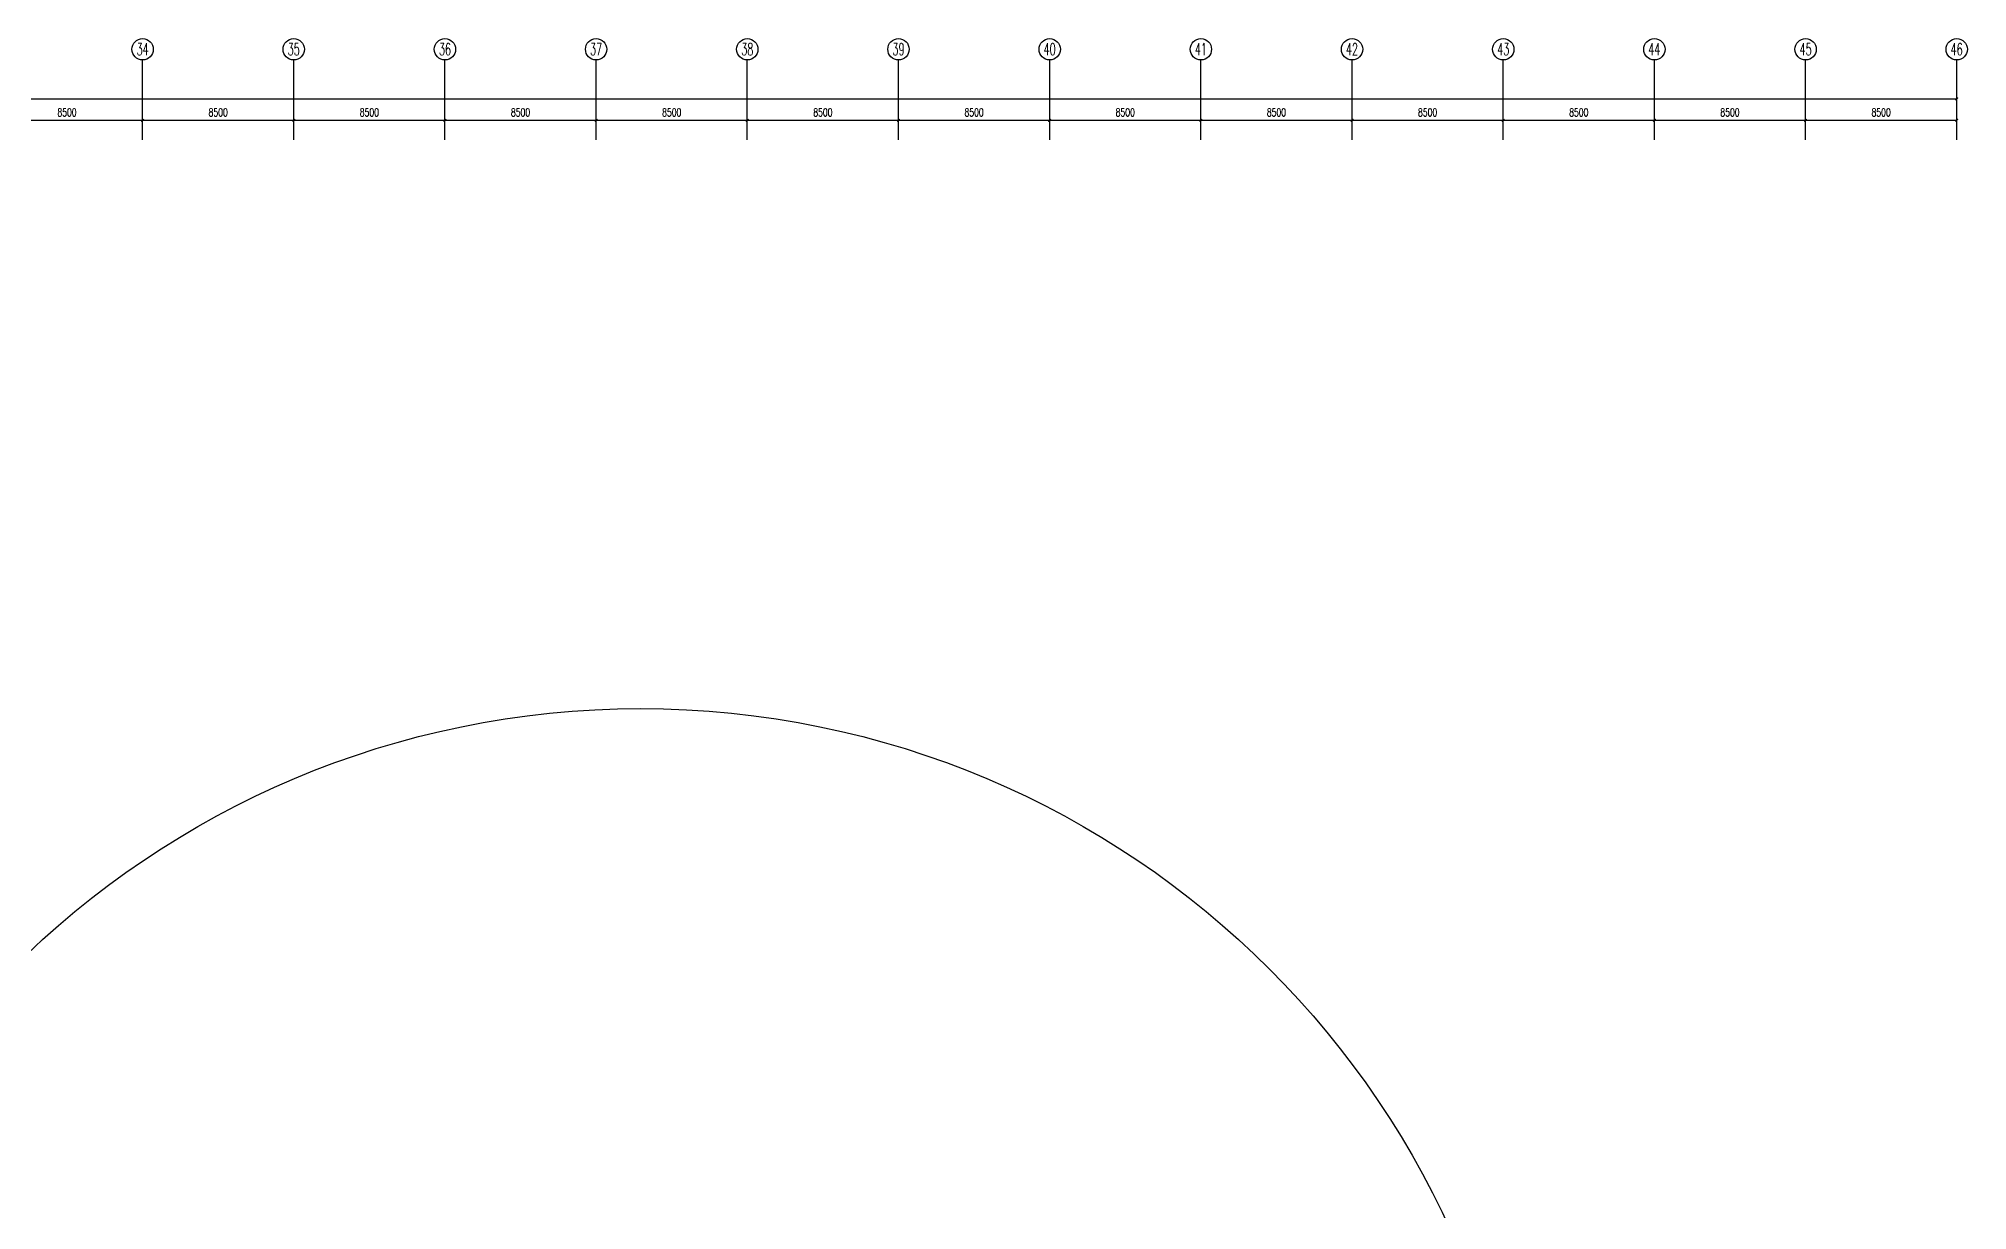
# Model space of a CAD drawing. Extents: x 0 to 3879896, y -114000 to 391286.
# Drawn here: x 2166973 to 2275421, y 324171 to 390086 of the extents above; entities that cross this region are included whole.
import ezdxf
from ezdxf.enums import TextEntityAlignment as Align

# ---------------------------------------------------------------- set-up
doc = ezdxf.new("R2010")
doc.units = 0
doc.header["$LTSCALE"] = 1000
doc.header["$MEASUREMENT"] = 0
doc.layers.get('0').update_dxf_attribs({"linetype": 'CONTINUOUS'})
doc.layers.get('Defpoints').update_dxf_attribs({"linetype": 'CONTINUOUS'})
for name, color, linetype in [('AXIS', 3, 'CONTINUOUS'), ('AXIS_TEXT', 7, 'CONTINUOUS'), ('T-METER DATA', 150, 'C_LINE')]:
    doc.layers.add(name, color=color, linetype=linetype)
doc.styles.add('_TCH_AXIS', font='COMPLEX', dxfattribs={"bigfont": 'GBCBIG'})
doc.styles.add('DIM_FONT', font='SIMPLEX', dxfattribs={"width": 0.7, "bigfont": 'GBCBIG'})
doc.styles.get("Standard").update_dxf_attribs({"font": 'GBENOR', "bigfont": 'GBCBIG'})
doc.linetypes.add('C_LINE', pattern='A,25.7,-2.08,["C",Standard,S=2.54,R=0,X=-0.54,Y=-1.27],-2.35', length=30.13)
doc.dimstyles.new('DIMN', dxfattribs={"dimscale": 1.5, "dimtxt": 300, "dimasz": 100, "dimexe": 250, "dimexo": 300, "dimgap": 150, "dimtad": 1, "dimdec": 0, "dimzin": 0, "dimdsep": 46, "dimtxsty": 'DIM_FONT', "dimblk": 'ARCHTICK', "dimcen": 0.09, "dimclrt": 7, "dimazin": 2, "dimtfac": 1, "dimtdec": 0, "dimtix": 1, "dimtmove": 2, "dimatfit": 3, "dimldrblk": 'ARCHTICK', "dimfxl": 1, "dimtolj": 1, "dimtzin": 0, "dimarcsym": 0})

# ---------------------------------------------------------------- blocks, each defined once
blk = doc.blocks.new('_ArchTick')
at = {"color": 0, "linetype": 'ByBlock', "const_width": 0.4}
blk.add_lwpolyline([(-0.5, -0.5), (0.5, 0.5)], dxfattribs=at)
blk = doc.blocks.new('*D527')
at = {"layer": 'AXIS', "color": 0, "lineweight": -2}
for p, q in [((1886471, 384836), (1886471, 387061)), ((2274821, 386686), (1886471, 386686)), ((2274821, 384836), (2274821, 387061))]:
    blk.add_line(p, q, dxfattribs=at)
at = {"layer": 'Defpoints', "color": 0, "transparency": 16777216}
for p in [(1886471, 386686), (1886471, 384386), (2274821, 384386)]:
    blk.add_point(p, dxfattribs=at)
at = {"layer": 'AXIS', "color": 0, "lineweight": -2, "xscale": 150, "yscale": 150, "zscale": 150, "rotation": 180}
blk.add_blockref('_ArchTick', (1886471, 386686), dxfattribs=at)
at = {"layer": 'AXIS', "color": 0, "lineweight": -2, "xscale": 150, "yscale": 150, "zscale": 150}
blk.add_blockref('_ArchTick', (2274821, 386686), dxfattribs=at)
at = {"layer": 'AXIS', "color": 7, "insert": (2113321, 387136), "char_height": 450, "attachment_point": 5, "style": 'DIM_FONT'}
blk.add_mtext('\\A1;388350', dxfattribs=at)
blk = doc.blocks.new('*D562')
at = {"layer": 'AXIS', "color": 0, "lineweight": -2}
for p, q in [((2164321, 384836), (2164321, 385861)), ((2172821, 385486), (2164321, 385486)), ((2172821, 384836), (2172821, 385861))]:
    blk.add_line(p, q, dxfattribs=at)
at = {"layer": 'Defpoints', "color": 0, "transparency": 16777216}
for p in [(2164321, 385486), (2164321, 384386), (2172821, 384386)]:
    blk.add_point(p, dxfattribs=at)
at = {"layer": 'AXIS', "color": 0, "lineweight": -2, "xscale": 150, "yscale": 150, "zscale": 150, "rotation": 180}
blk.add_blockref('_ArchTick', (2164321, 385486), dxfattribs=at)
at = {"layer": 'AXIS', "color": 0, "lineweight": -2, "xscale": 150, "yscale": 150, "zscale": 150}
blk.add_blockref('_ArchTick', (2172821, 385486), dxfattribs=at)
at = {"layer": 'AXIS', "color": 7, "insert": (2168571, 385936), "char_height": 450, "attachment_point": 5, "style": 'DIM_FONT'}
blk.add_mtext('\\A1;8500', dxfattribs=at)
blk = doc.blocks.new('*D563')
at = {"layer": 'AXIS', "color": 0, "lineweight": -2}
for p, q in [((2172821, 384836), (2172821, 385861)), ((2181321, 385486), (2172821, 385486)), ((2181321, 384836), (2181321, 385861))]:
    blk.add_line(p, q, dxfattribs=at)
at = {"layer": 'Defpoints', "color": 0, "transparency": 16777216}
for p in [(2172821, 385486), (2172821, 384386), (2181321, 384386)]:
    blk.add_point(p, dxfattribs=at)
at = {"layer": 'AXIS', "color": 0, "lineweight": -2, "xscale": 150, "yscale": 150, "zscale": 150, "rotation": 180}
blk.add_blockref('_ArchTick', (2172821, 385486), dxfattribs=at)
at = {"layer": 'AXIS', "color": 0, "lineweight": -2, "xscale": 150, "yscale": 150, "zscale": 150}
blk.add_blockref('_ArchTick', (2181321, 385486), dxfattribs=at)
at = {"layer": 'AXIS', "color": 7, "insert": (2177071, 385936), "char_height": 450, "attachment_point": 5, "style": 'DIM_FONT'}
blk.add_mtext('\\A1;8500', dxfattribs=at)
blk = doc.blocks.new('*D564')
at = {"layer": 'AXIS', "color": 0, "lineweight": -2}
for p, q in [((2181321, 384836), (2181321, 385861)), ((2189821, 385486), (2181321, 385486)), ((2189821, 384836), (2189821, 385861))]:
    blk.add_line(p, q, dxfattribs=at)
at = {"layer": 'Defpoints', "color": 0, "transparency": 16777216}
for p in [(2181321, 385486), (2181321, 384386), (2189821, 384386)]:
    blk.add_point(p, dxfattribs=at)
at = {"layer": 'AXIS', "color": 0, "lineweight": -2, "xscale": 150, "yscale": 150, "zscale": 150, "rotation": 180}
blk.add_blockref('_ArchTick', (2181321, 385486), dxfattribs=at)
at = {"layer": 'AXIS', "color": 0, "lineweight": -2, "xscale": 150, "yscale": 150, "zscale": 150}
blk.add_blockref('_ArchTick', (2189821, 385486), dxfattribs=at)
at = {"layer": 'AXIS', "color": 7, "insert": (2185571, 385936), "char_height": 450, "attachment_point": 5, "style": 'DIM_FONT'}
blk.add_mtext('\\A1;8500', dxfattribs=at)
blk = doc.blocks.new('*D565')
at = {"layer": 'AXIS', "color": 0, "lineweight": -2}
for p, q in [((2189821, 384836), (2189821, 385861)), ((2198321, 385486), (2189821, 385486)), ((2198321, 384836), (2198321, 385861))]:
    blk.add_line(p, q, dxfattribs=at)
at = {"layer": 'Defpoints', "color": 0, "transparency": 16777216}
for p in [(2189821, 385486), (2189821, 384386), (2198321, 384386)]:
    blk.add_point(p, dxfattribs=at)
at = {"layer": 'AXIS', "color": 0, "lineweight": -2, "xscale": 150, "yscale": 150, "zscale": 150, "rotation": 180}
blk.add_blockref('_ArchTick', (2189821, 385486), dxfattribs=at)
at = {"layer": 'AXIS', "color": 0, "lineweight": -2, "xscale": 150, "yscale": 150, "zscale": 150}
blk.add_blockref('_ArchTick', (2198321, 385486), dxfattribs=at)
at = {"layer": 'AXIS', "color": 7, "insert": (2194071, 385936), "char_height": 450, "attachment_point": 5, "style": 'DIM_FONT'}
blk.add_mtext('\\A1;8500', dxfattribs=at)
blk = doc.blocks.new('*D566')
at = {"layer": 'AXIS', "color": 0, "lineweight": -2}
for p, q in [((2198321, 384836), (2198321, 385861)), ((2206821, 385486), (2198321, 385486)), ((2206821, 384836), (2206821, 385861))]:
    blk.add_line(p, q, dxfattribs=at)
at = {"layer": 'Defpoints', "color": 0, "transparency": 16777216}
for p in [(2198321, 385486), (2198321, 384386), (2206821, 384386)]:
    blk.add_point(p, dxfattribs=at)
at = {"layer": 'AXIS', "color": 0, "lineweight": -2, "xscale": 150, "yscale": 150, "zscale": 150, "rotation": 180}
blk.add_blockref('_ArchTick', (2198321, 385486), dxfattribs=at)
at = {"layer": 'AXIS', "color": 0, "lineweight": -2, "xscale": 150, "yscale": 150, "zscale": 150}
blk.add_blockref('_ArchTick', (2206821, 385486), dxfattribs=at)
at = {"layer": 'AXIS', "color": 7, "insert": (2202571, 385936), "char_height": 450, "attachment_point": 5, "style": 'DIM_FONT'}
blk.add_mtext('\\A1;8500', dxfattribs=at)
blk = doc.blocks.new('*D567')
at = {"layer": 'AXIS', "color": 0, "lineweight": -2}
for p, q in [((2206821, 384836), (2206821, 385861)), ((2215321, 385486), (2206821, 385486)), ((2215321, 384836), (2215321, 385861))]:
    blk.add_line(p, q, dxfattribs=at)
at = {"layer": 'Defpoints', "color": 0, "transparency": 16777216}
for p in [(2206821, 385486), (2206821, 384386), (2215321, 384386)]:
    blk.add_point(p, dxfattribs=at)
at = {"layer": 'AXIS', "color": 0, "lineweight": -2, "xscale": 150, "yscale": 150, "zscale": 150, "rotation": 180}
blk.add_blockref('_ArchTick', (2206821, 385486), dxfattribs=at)
at = {"layer": 'AXIS', "color": 0, "lineweight": -2, "xscale": 150, "yscale": 150, "zscale": 150}
blk.add_blockref('_ArchTick', (2215321, 385486), dxfattribs=at)
at = {"layer": 'AXIS', "color": 7, "insert": (2211071, 385936), "char_height": 450, "attachment_point": 5, "style": 'DIM_FONT'}
blk.add_mtext('\\A1;8500', dxfattribs=at)
blk = doc.blocks.new('*D568')
at = {"layer": 'AXIS', "color": 0, "lineweight": -2}
for p, q in [((2215321, 384836), (2215321, 385861)), ((2223821, 385486), (2215321, 385486)), ((2223821, 384836), (2223821, 385861))]:
    blk.add_line(p, q, dxfattribs=at)
at = {"layer": 'Defpoints', "color": 0, "transparency": 16777216}
for p in [(2215321, 385486), (2215321, 384386), (2223821, 384386)]:
    blk.add_point(p, dxfattribs=at)
at = {"layer": 'AXIS', "color": 0, "lineweight": -2, "xscale": 150, "yscale": 150, "zscale": 150, "rotation": 180}
blk.add_blockref('_ArchTick', (2215321, 385486), dxfattribs=at)
at = {"layer": 'AXIS', "color": 0, "lineweight": -2, "xscale": 150, "yscale": 150, "zscale": 150}
blk.add_blockref('_ArchTick', (2223821, 385486), dxfattribs=at)
at = {"layer": 'AXIS', "color": 7, "insert": (2219571, 385936), "char_height": 450, "attachment_point": 5, "style": 'DIM_FONT'}
blk.add_mtext('\\A1;8500', dxfattribs=at)
blk = doc.blocks.new('*D569')
at = {"layer": 'AXIS', "color": 0, "lineweight": -2}
for p, q in [((2223821, 384836), (2223821, 385861)), ((2232321, 385486), (2223821, 385486)), ((2232321, 384836), (2232321, 385861))]:
    blk.add_line(p, q, dxfattribs=at)
at = {"layer": 'Defpoints', "color": 0, "transparency": 16777216}
for p in [(2223821, 385486), (2223821, 384386), (2232321, 384386)]:
    blk.add_point(p, dxfattribs=at)
at = {"layer": 'AXIS', "color": 0, "lineweight": -2, "xscale": 150, "yscale": 150, "zscale": 150, "rotation": 180}
blk.add_blockref('_ArchTick', (2223821, 385486), dxfattribs=at)
at = {"layer": 'AXIS', "color": 0, "lineweight": -2, "xscale": 150, "yscale": 150, "zscale": 150}
blk.add_blockref('_ArchTick', (2232321, 385486), dxfattribs=at)
at = {"layer": 'AXIS', "color": 7, "insert": (2228071, 385936), "char_height": 450, "attachment_point": 5, "style": 'DIM_FONT'}
blk.add_mtext('\\A1;8500', dxfattribs=at)
blk = doc.blocks.new('*D570')
at = {"layer": 'AXIS', "color": 0, "lineweight": -2}
for p, q in [((2232321, 384836), (2232321, 385861)), ((2240821, 385486), (2232321, 385486)), ((2240821, 384836), (2240821, 385861))]:
    blk.add_line(p, q, dxfattribs=at)
at = {"layer": 'Defpoints', "color": 0, "transparency": 16777216}
for p in [(2232321, 385486), (2232321, 384386), (2240821, 384386)]:
    blk.add_point(p, dxfattribs=at)
at = {"layer": 'AXIS', "color": 0, "lineweight": -2, "xscale": 150, "yscale": 150, "zscale": 150, "rotation": 180}
blk.add_blockref('_ArchTick', (2232321, 385486), dxfattribs=at)
at = {"layer": 'AXIS', "color": 0, "lineweight": -2, "xscale": 150, "yscale": 150, "zscale": 150}
blk.add_blockref('_ArchTick', (2240821, 385486), dxfattribs=at)
at = {"layer": 'AXIS', "color": 7, "insert": (2236571, 385936), "char_height": 450, "attachment_point": 5, "style": 'DIM_FONT'}
blk.add_mtext('\\A1;8500', dxfattribs=at)
blk = doc.blocks.new('*D571')
at = {"layer": 'AXIS', "color": 0, "lineweight": -2}
for p, q in [((2240821, 384836), (2240821, 385861)), ((2249321, 385486), (2240821, 385486)), ((2249321, 384836), (2249321, 385861))]:
    blk.add_line(p, q, dxfattribs=at)
at = {"layer": 'Defpoints', "color": 0, "transparency": 16777216}
for p in [(2240821, 385486), (2240821, 384386), (2249321, 384386)]:
    blk.add_point(p, dxfattribs=at)
at = {"layer": 'AXIS', "color": 0, "lineweight": -2, "xscale": 150, "yscale": 150, "zscale": 150, "rotation": 180}
blk.add_blockref('_ArchTick', (2240821, 385486), dxfattribs=at)
at = {"layer": 'AXIS', "color": 0, "lineweight": -2, "xscale": 150, "yscale": 150, "zscale": 150}
blk.add_blockref('_ArchTick', (2249321, 385486), dxfattribs=at)
at = {"layer": 'AXIS', "color": 7, "insert": (2245071, 385936), "char_height": 450, "attachment_point": 5, "style": 'DIM_FONT'}
blk.add_mtext('\\A1;8500', dxfattribs=at)
blk = doc.blocks.new('*D572')
at = {"layer": 'AXIS', "color": 0, "lineweight": -2}
for p, q in [((2249321, 384836), (2249321, 385861)), ((2257821, 385486), (2249321, 385486)), ((2257821, 384836), (2257821, 385861))]:
    blk.add_line(p, q, dxfattribs=at)
at = {"layer": 'Defpoints', "color": 0, "transparency": 16777216}
for p in [(2249321, 385486), (2249321, 384386), (2257821, 384386)]:
    blk.add_point(p, dxfattribs=at)
at = {"layer": 'AXIS', "color": 0, "lineweight": -2, "xscale": 150, "yscale": 150, "zscale": 150, "rotation": 180}
blk.add_blockref('_ArchTick', (2249321, 385486), dxfattribs=at)
at = {"layer": 'AXIS', "color": 0, "lineweight": -2, "xscale": 150, "yscale": 150, "zscale": 150}
blk.add_blockref('_ArchTick', (2257821, 385486), dxfattribs=at)
at = {"layer": 'AXIS', "color": 7, "insert": (2253571, 385936), "char_height": 450, "attachment_point": 5, "style": 'DIM_FONT'}
blk.add_mtext('\\A1;8500', dxfattribs=at)
blk = doc.blocks.new('*D573')
at = {"layer": 'AXIS', "color": 0, "lineweight": -2}
for p, q in [((2257821, 384836), (2257821, 385861)), ((2266321, 385486), (2257821, 385486)), ((2266321, 384836), (2266321, 385861))]:
    blk.add_line(p, q, dxfattribs=at)
at = {"layer": 'Defpoints', "color": 0, "transparency": 16777216}
for p in [(2257821, 385486), (2257821, 384386), (2266321, 384386)]:
    blk.add_point(p, dxfattribs=at)
at = {"layer": 'AXIS', "color": 0, "lineweight": -2, "xscale": 150, "yscale": 150, "zscale": 150, "rotation": 180}
blk.add_blockref('_ArchTick', (2257821, 385486), dxfattribs=at)
at = {"layer": 'AXIS', "color": 0, "lineweight": -2, "xscale": 150, "yscale": 150, "zscale": 150}
blk.add_blockref('_ArchTick', (2266321, 385486), dxfattribs=at)
at = {"layer": 'AXIS', "color": 7, "insert": (2262071, 385936), "char_height": 450, "attachment_point": 5, "style": 'DIM_FONT'}
blk.add_mtext('\\A1;8500', dxfattribs=at)
blk = doc.blocks.new('*D574')
at = {"layer": 'AXIS', "color": 0, "lineweight": -2}
for p, q in [((2266321, 384836), (2266321, 385861)), ((2274821, 385486), (2266321, 385486)), ((2274821, 384836), (2274821, 385861))]:
    blk.add_line(p, q, dxfattribs=at)
at = {"layer": 'Defpoints', "color": 0, "transparency": 16777216}
for p in [(2266321, 385486), (2266321, 384386), (2274821, 384386)]:
    blk.add_point(p, dxfattribs=at)
at = {"layer": 'AXIS', "color": 0, "lineweight": -2, "xscale": 150, "yscale": 150, "zscale": 150, "rotation": 180}
blk.add_blockref('_ArchTick', (2266321, 385486), dxfattribs=at)
at = {"layer": 'AXIS', "color": 0, "lineweight": -2, "xscale": 150, "yscale": 150, "zscale": 150}
blk.add_blockref('_ArchTick', (2274821, 385486), dxfattribs=at)
at = {"layer": 'AXIS', "color": 7, "insert": (2270571, 385936), "char_height": 450, "attachment_point": 5, "style": 'DIM_FONT'}
blk.add_mtext('\\A1;8500', dxfattribs=at)

msp = doc.modelspace()

# ---------------------------------------------------------------- linework, layer by layer
at = {"layer": 'AXIS'}
for p, q in [((2172821.4, 384386), (2172821.4, 388886)), ((2181321.4, 384386), (2181321.4, 388886)), ((2189821.4, 384386), (2189821.4, 388886)), ((2198321.4, 384386), (2198321.4, 388886)), ((2206821.4, 384386), (2206821.4, 388886)), ((2215321.4, 384386), (2215321.4, 388886)), ((2223821.4, 384386), (2223821.4, 388886)), ((2232321.4, 384386), (2232321.4, 388886)), ((2240821.4, 384386), (2240821.4, 388886)), ((2249321.4, 384386), (2249321.4, 388886)), ((2257821.4, 384386), (2257821.4, 388886)), ((2266321.4, 384386), (2266321.4, 388886)), ((2274821.4, 384386), (2274821.4, 388886))]:
    msp.add_line(p, q, dxfattribs=at)
for centre in [(2172821.4, 389486), (2181321.4, 389486), (2189821.4, 389486), (2198321.4, 389486), (2206821.4, 389486), (2215321.4, 389486), (2223821.4, 389486), (2232321.4, 389486), (2240821.4, 389486), (2249321.4, 389486), (2257821.4, 389486), (2266321.4, 389486), (2274821.4, 389486)]:
    msp.add_circle(centre, 600, dxfattribs=at)
at = {"layer": 'T-METER DATA', "color": 1, "linetype": 'ByBlock'}
msp.add_circle((2200820.3, 302395.7), 50000, dxfattribs=at)

# ---------------------------------------------------------------- texts
at = {"layer": 'AXIS_TEXT', "style": '_TCH_AXIS'}
for s, width, p, p2 in [('34', 0.6, (2172482, 389146.6), (2173160.9, 389146.6)), ('35', 0.636364, (2180982, 389146.6), (2181660.9, 389146.6)), ('36', 0.636364, (2189482, 389146.6), (2190160.9, 389146.6)), ('37', 0.636364, (2197982, 389146.6), (2198660.9, 389146.6)), ('38', 0.636364, (2206482, 389146.6), (2207160.9, 389146.6)), ('39', 0.636364, (2214982, 389146.6), (2215660.9, 389146.6)), ('40', 0.6, (2223482, 389146.6), (2224160.9, 389146.6)), ('41', 0.7, (2231982, 389146.6), (2232660.9, 389146.6)), ('42', 0.6, (2240482, 389146.6), (2241160.9, 389146.6)), ('43', 0.6, (2248982, 389146.6), (2249660.9, 389146.6)), ('44', 0.567568, (2257482, 389146.6), (2258160.9, 389146.6)), ('45', 0.6, (2265982, 389146.6), (2266660.9, 389146.6)), ('46', 0.6, (2274482, 389146.6), (2275160.9, 389146.6))]:
    msp.add_text(s, height=678.82, dxfattribs=dict(at, width=width)).set_placement(p, p2, align=Align.FIT)

# ---------------------------------------------------------------- dimensions: what is measured, and where the dimension line sits
at = {"layer": 'AXIS'}
for base, p1, p2, picture, middle in [((1886471.4, 386686), (2274821.4, 384386), (1886471.4, 384386), '*D527', (2113321.4, 387136)), ((2164321.4, 385486), (2172821.4, 384386), (2164321.4, 384386), '*D562', (2168571.4, 385936)), ((2172821.4, 385486), (2181321.4, 384386), (2172821.4, 384386), '*D563', (2177071.4, 385936)), ((2181321.4, 385486), (2189821.4, 384386), (2181321.4, 384386), '*D564', (2185571.4, 385936)), ((2189821.4, 385486), (2198321.4, 384386), (2189821.4, 384386), '*D565', (2194071.4, 385936)), ((2198321.4, 385486), (2206821.4, 384386), (2198321.4, 384386), '*D566', (2202571.4, 385936)), ((2206821.4, 385486), (2215321.4, 384386), (2206821.4, 384386), '*D567', (2211071.4, 385936)), ((2215321.4, 385486), (2223821.4, 384386), (2215321.4, 384386), '*D568', (2219571.4, 385936)), ((2223821.4, 385486), (2232321.4, 384386), (2223821.4, 384386), '*D569', (2228071.4, 385936)), ((2232321.4, 385486), (2240821.4, 384386), (2232321.4, 384386), '*D570', (2236571.4, 385936)), ((2240821.4, 385486), (2249321.4, 384386), (2240821.4, 384386), '*D571', (2245071.4, 385936)), ((2249321.4, 385486), (2257821.4, 384386), (2249321.4, 384386), '*D572', (2253571.4, 385936)), ((2257821.4, 385486), (2266321.4, 384386), (2257821.4, 384386), '*D573', (2262071.4, 385936)), ((2266321.4, 385486), (2274821.4, 384386), (2266321.4, 384386), '*D574', (2270571.4, 385936))]:
    dim = msp.add_linear_dim(base=base, p1=p1, p2=p2, angle=180, dimstyle='DIMN', dxfattribs=at)
    dim.commit()
    dim.dimension.update_dxf_attribs({"geometry": picture, "text_midpoint": middle, "dimtype": 128})

doc.saveas('drawing.dxf')
